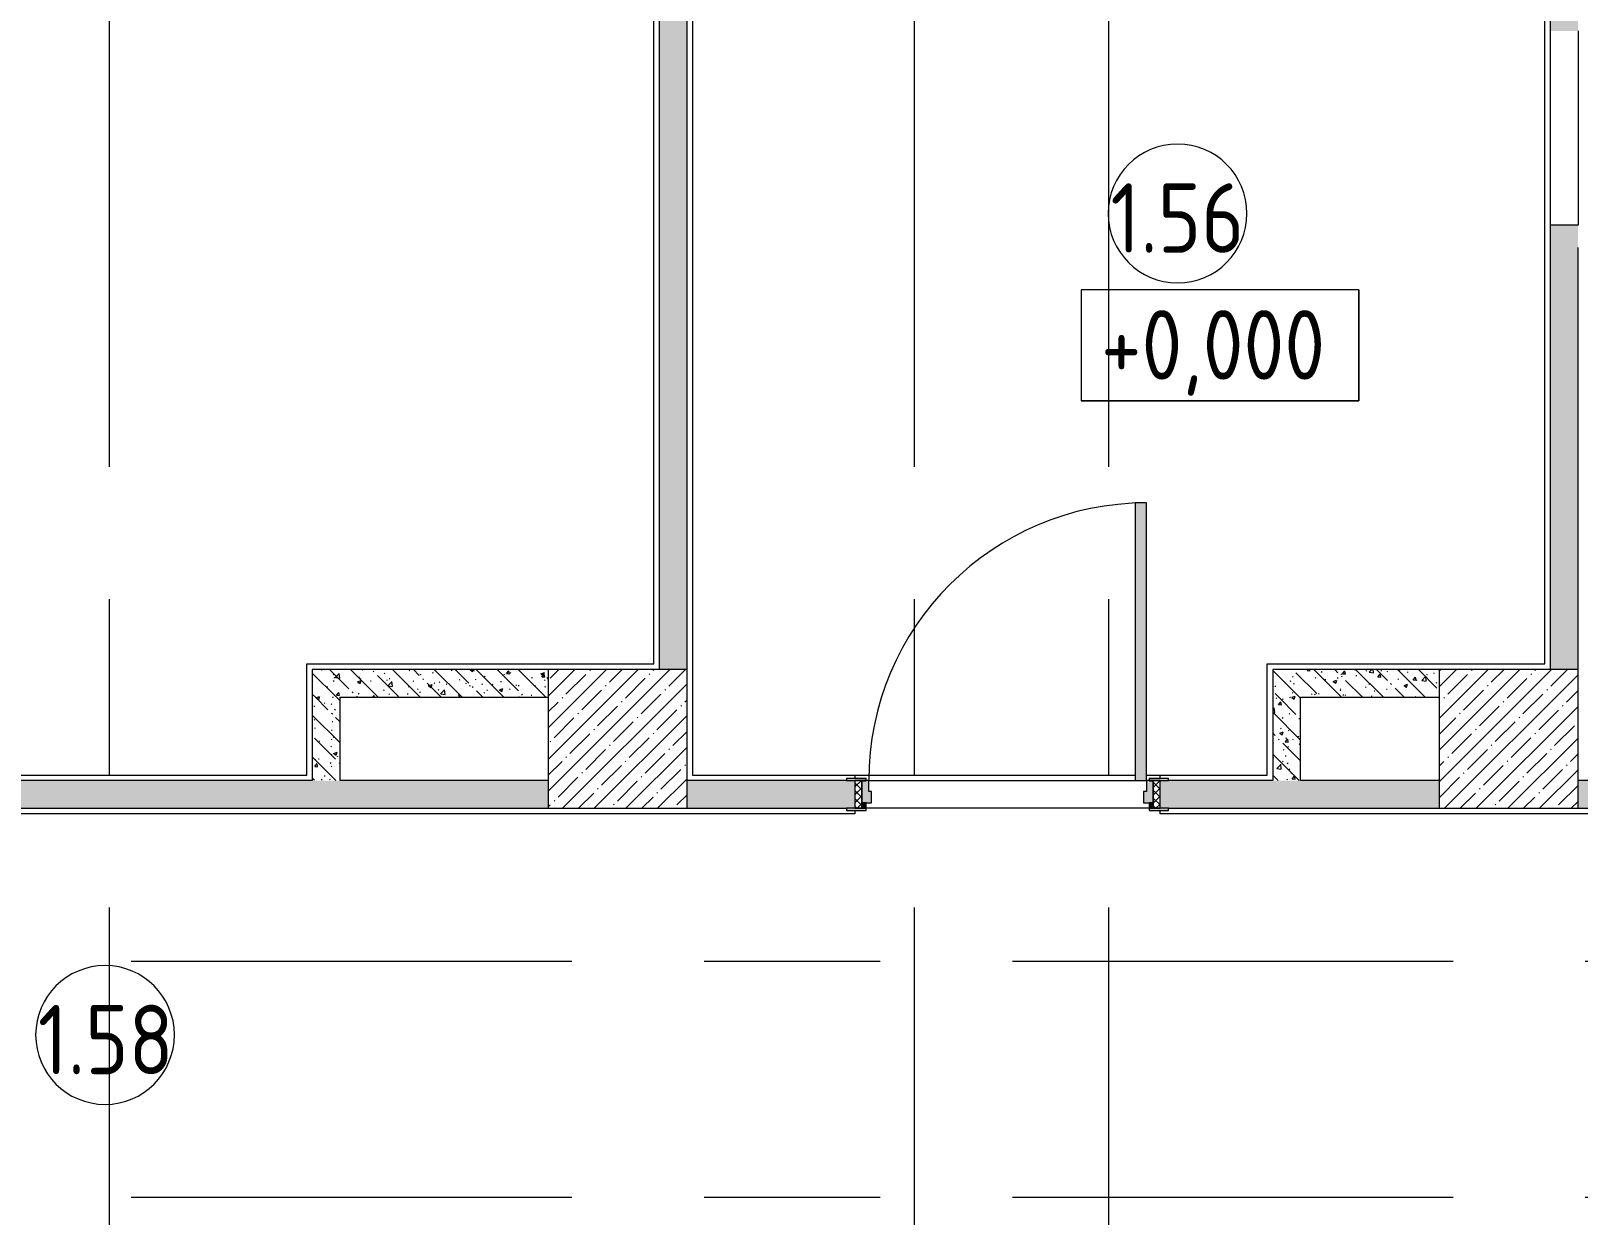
# Model space of a CAD drawing. Header units: millimetres. Extents: x 35787 to 244346, y -8553 to 29000.
# Drawn here: x 71676 to 77250, y 21235 to 25500 of the extents above; entities that cross this region are included whole.
import ezdxf

# ---------------------------------------------------------------- set-up
doc = ezdxf.new("R2010")
doc.units = ezdxf.units.MM
doc.linetypes.add('Осевая', pattern=[3175, 635, -476.25, 1587.5, -476.25])
for name, color, linetype, lineweight in [('A-AREA-IDEN', 7, 'Continuous', 9), ('G-ANNO-DIMS', 7, 'Continuous', 9), ('I-WALL', 7, 'Continuous', 9), ('S-COLS', 7, 'Continuous', 9), ('Оси', 7, 'Continuous', 9), ('Оси-2', 7, 'Осевая', 9)]:
    doc.layers.add(name, color=color, linetype=linetype, lineweight=lineweight)
for name, color, linetype, lineweight, true_color in [('A-DOOR-1', 7, 'Continuous', 9, 0xaaaaaa), ('A-DOOR-2', 7, 'Continuous', 9, 0xe2e2e2), ('A-DOOR-FRAM-1', 7, 'Continuous', 9, 0xe2e2e2), ('A-DOOR-FRAM-2', 7, 'Continuous', 9, 0xaaaaaa), ('A-FLOR-1', 7, 'Continuous', 9, 0xaaaaaa), ('I-WALL-1', 7, 'Continuous', 9, 0x787878)]:
    doc.layers.add(name, color=color, linetype=linetype, lineweight=lineweight, true_color=true_color)
doc.styles.add('GOST Common', font='GOST_Common.ttf', dxfattribs={"width": 0.9, "height": 250})
pattern_1 = [(135, (0, 0), (-75.43415, -75.43415), [106.68, -17.78, 3.556, -17.78]), (135, (0, 75.39), (-75.43415, -75.43415), []), (50, (0, 0), (127.52922, -11.15758), [13.335, -146.685]), (355, (0, 0), (-24.66966, 133.74002), [10.668, -117.348]), (100.451, (10.63, -0.93), (102.85973, 122.58178), [11.333, -124.663]), (46.184, (0, 35.56), (189.75516, -29.43036), [20.002, -220.027]), (96.636, (15.81, 33.1), (166.1822, 173.1996), [17, -186.995]), (351.184, (0, 35.56), (166.18393, 173.19757), [16.002, -176.022]), (21, (17.78, 26.67), (106.13027, -71.58603), [13.335, -146.685]), (326, (17.78, 26.67), (43.26188, 128.93175), [10.668, -117.348]), (71.451, (26.62, 20.7), (149.39198, 57.34505), [11.333, -124.663]), (37.5, (0, 0), (2.162228, 59.188357), [3.353, -112.573, 3.353, -115.773, -117.793]), (37.5, (0, 0), (2.162228, 59.188357), [-235.052, 3.353, -114.44]), (7.5, (0, 0), (46.773857, 70.126152), [3.353, -64.567, 3.353, -109.906, -44.894]), (7.5, (0, 0), (46.773857, 70.126152), [-181.178, 3.353, -41.542]), (327.5, (-39.65, 0), (94.91367, -4.010093), [3.353, -41.097, 3.353, -135.331, -184.023]), (327.5, (-39.65, 0), (94.91367, -4.010093), [-183.134, 3.353, -180.67]), (317.5, (-57.43, 0), (103.69057, 17.79882), [3.353, -54.432, 3.353, -88.748, -130.683]), (317.5, (-57.43, 0), (103.69057, 17.79882), [-149.885, 3.353, -127.33])]

# ---------------------------------------------------------------- blocks, each defined once
blk = doc.blocks.new('110_Дверь_СКБ_1Ст_Внутренняя1 - Д-11 1100x2100h_кладовые _все__ коридор _между помещениями блока столовой__ моечные _все_-32089444-План монтажа стен и перегородок 1 этажа  в осях 12-23')
at = {"layer": 'A-DOOR-1'}
h = blk.add_hatch(dxfattribs=at)
h.set_pattern_fill('FP_25', color=256, style=0, pattern_type=2)
h.set_pattern_definition([(135, (1751.41, 114.685), (-14.14214, -14.14214), []), (225, (1751.41, 114.685), (14.14214, -14.14214), [])])
h.paths.add_polyline_path([(562.5, -50), (562.5, 50), (537.5, 50), (537.5, -50)])
at = {"layer": 'A-DOOR-2'}
h = blk.add_hatch(color=256, dxfattribs=at)
h.paths.add_polyline_path([(537.5, -30), (537.5, 50), (512.5, 50), (512.5, 10), (502.5, 10), (502.5, -30)])
h.paths.add_polyline_path([(-487.3, -30), (-477.5, -30), (-477.5, 10), (-487.5, 10), (-487.5, 50), (-512.5, 50), (-512.5, -30)])
at = {"layer": 'A-DOOR-FRAM-1'}
for points in [[(472.5, 50), (512.5, 50), (512.5, 1050), (472.5, 1050), (472.5, 716.4)], [(-497.5, 50), (-497.5, 58), (-567.5, 58), (-567.5, 50)], [(592.5, 50), (592.5, 58), (522.5, 58), (522.5, 50)], [(-497.5, 49), (-497.5, 50), (-512.5, 49)], [(537.5, 49), (537.5, 50), (522.5, 49)], [(-497.5, -58), (-497.5, -50), (-567.5, -50), (-567.5, -58)], [(-497.5, -50), (-497.5, -30), (-512.5, -30), (-512.5, -50)], [(537.5, -50), (537.5, -30), (522.5, -30), (522.5, -50)], [(592.5, -58), (592.5, -50), (522.5, -50), (522.5, -58)]]:
    blk.add_hatch(color=256, dxfattribs=at).paths.add_polyline_path(points)
at = {"layer": 'A-DOOR-FRAM-2'}
h = blk.add_hatch(dxfattribs=at)
h.set_pattern_fill('FP_26', color=256, style=0, pattern_type=2)
h.set_pattern_definition([(45, (-371.384, 114.685), (-14.1421, 14.1421), []), (135, (-371.384, 114.685), (-14.1421, -14.1421), [])])
h.paths.add_polyline_path([(-512.5, -50), (-512.5, 50), (-537.5, 50), (-537.5, -50)])
at = {"layer": 'A-DOOR-1'}
for p, q in [((512.5, 1050), (472.5, 1050)), ((472.5, 1050), (472.5, 50)), ((512.5, 50), (512.5, 1050)), ((472.5, 50), (512.5, 50))]:
    blk.add_line(p, q, dxfattribs=at)
blk.add_arc((512.5, 50), 1000, 90, 180, dxfattribs=at)
at = {"layer": 'A-DOOR-FRAM-2'}
for p, q in [((-497.5, 58), (-567.5, 58)), ((-567.5, 58), (-567.5, 50)), ((-497.5, 50), (-497.5, 58)), ((592.5, 58), (522.5, 58)), ((522.5, 58), (522.5, 50)), ((592.5, 50), (592.5, 58)), ((-567.5, 50), (-497.5, 50)), ((-512.5, 50), (-537.5, 50)), ((-537.5, 50), (-537.5, -50)), ((-487.5, 50), (-512.5, 50)), ((-512.5, 50), (-512.5, -30)), ((-512.5, -50), (-512.5, 50)), ((-497.5, 50), (-512.5, 50)), ((-512.5, 50), (-512.5, 49)), ((-512.5, 49), (-497.5, 49)), ((-497.5, 49), (-497.5, 50)), ((-487.5, 10), (-487.5, 50)), ((-477.5, 10), (-487.5, 10)), ((-477.5, -30), (-477.5, 10)), ((512.5, 10), (502.5, 10)), ((502.5, 10), (502.5, -30)), ((512.5, 50), (512.5, 10)), ((537.5, 50), (512.5, 50)), ((537.5, 50), (522.5, 50)), ((522.5, 50), (522.5, 49)), ((522.5, 50), (592.5, 50)), ((522.5, 49), (537.5, 49)), ((537.5, -30), (537.5, 50)), ((562.5, 50), (537.5, 50)), ((537.5, 50), (537.5, -50)), ((537.5, 49), (537.5, 50)), ((562.5, -50), (562.5, 50)), ((-497.5, -50), (-567.5, -50)), ((-567.5, -50), (-567.5, -58)), ((-537.5, -50), (-512.5, -50)), ((-512.5, -30), (-477.5, -30)), ((-497.5, -30), (-512.5, -30)), ((-512.5, -30), (-512.5, -50)), ((-512.5, -50), (-497.5, -50)), ((-497.5, -50), (-497.5, -30)), ((-497.5, -58), (-497.5, -50)), ((502.5, -30), (537.5, -30)), ((537.5, -30), (522.5, -30)), ((522.5, -30), (522.5, -50)), ((522.5, -50), (537.5, -50)), ((592.5, -50), (522.5, -50)), ((522.5, -50), (522.5, -58)), ((537.5, -50), (537.5, -30)), ((537.5, -50), (562.5, -50)), ((592.5, -58), (592.5, -50)), ((-567.5, -58), (-497.5, -58)), ((522.5, -58), (592.5, -58))]:
    blk.add_line(p, q, dxfattribs=at)
blk = doc.blocks.new('BSC_Колонна _Прямоугольная - 500х500-V23-План монтажа стен и перегородок 1 этажа  в осях 12-23')
at = {"layer": 'S-COLS'}
h = blk.add_hatch(dxfattribs=at)
h.set_pattern_fill('FP_38', color=256, style=0, pattern_type=2)
h.set_pattern_definition([(45, (-77000, -22950), (-57.02463, 57.02463), []), (45, (-76942.975, -22950), (-57.02463, 57.02463), [100.806, -20.161, 3.353, -16.808])])
h.paths.add_polyline_path([(-250, -250), (250, -250), (250, 250), (-250, 250)])
for p, q in [((250, 250), (-250, 250)), ((-250, 250), (-250, -250)), ((250, -250), (250, 250)), ((-250, -250), (250, -250))]:
    blk.add_line(p, q, dxfattribs=at)
blk = doc.blocks.new('BSC_Колонна _Прямоугольная - 500х500-V24-План монтажа стен и перегородок 1 этажа  в осях 12-23')
at = {"layer": 'S-COLS'}
h = blk.add_hatch(dxfattribs=at)
h.set_pattern_fill('FP_41', color=256, style=0, pattern_type=2)
h.set_pattern_definition([(45, (-73790, -22950), (-57.02463, 57.02463), []), (45, (-73732.975, -22950), (-57.02463, 57.02463), [100.806, -20.161, 3.353, -16.808])])
h.paths.add_polyline_path([(-250, -250), (250, -250), (250, 250), (-250, 250)])
for p, q in [((250, 250), (-250, 250)), ((-250, 250), (-250, -250)), ((250, -250), (250, 250)), ((-250, -250), (250, -250))]:
    blk.add_line(p, q, dxfattribs=at)
blk = doc.blocks.new('Марка_Помещения - Номер-25198446-План монтажа стен и перегородок 1 этажа  в осях 12-23')
at = {"layer": 'A-AREA-IDEN'}
for start, end in [(360, 180), (180, 360)]:
    blk.add_arc((0, 0), 2.5, start, end, dxfattribs=at)
blk = doc.blocks.new('Высотные отметки - 10х4_h_-17668695-План монтажа стен и перегородок 1 этажа  в осях 12-23')
at = {"layer": 'G-ANNO-DIMS'}
for p, q in [((-5, 4), (-5, 0)), ((5, 4), (-5, 4)), ((5, 4), (-5, 4)), ((-5, 4), (-5, 0)), ((5, 4), (5, 0)), ((5, 0), (5, 4)), ((5, 0), (-5, 0)), ((-5, 0), (5, 0))]:
    blk.add_line(p, q, dxfattribs=at)

msp = doc.modelspace()

# ---------------------------------------------------------------- hatches: boundary and pattern name
at = {"layer": 'I-WALL-1'}
h = msp.add_hatch(dxfattribs=at)
h.set_pattern_fill('FP_22', color=256, style=0, pattern_type=2)
h.set_pattern_definition(pattern_1)
h.paths.add_polyline_path([(74040, 23200), (74040, 26600), (73940, 26600), (73940, 23200)])
h = msp.add_hatch(dxfattribs=at)
h.set_pattern_fill('FP_22', color=256, style=0, pattern_type=2)
h.set_pattern_definition(pattern_1)
h.paths.add_polyline_path([(77230, 23200), (77250, 23200), (77250, 24800), (77150, 24800), (77150, 23200)])
h.paths.add_polyline_path([(77150, 25500), (77250, 25500), (77250, 26600), (77150, 26600), (77150, 25534.8)])
h = msp.add_hatch(dxfattribs=at)
h.set_pattern_fill('FP_22', color=256, style=0, pattern_type=2)
h.set_pattern_definition(pattern_1)
h.paths.add_polyline_path([(72690, 23100), (73540, 23100), (73540, 23200), (72690, 23200)])
h = msp.add_hatch(dxfattribs=at)
h.set_pattern_fill('FP_22', color=256, style=0, pattern_type=2)
h.set_pattern_definition(pattern_1)
h.paths.add_polyline_path([(76250, 23100), (76750, 23100), (76750, 23200), (76150, 23200), (76150, 23100)])
h = msp.add_hatch(dxfattribs=at)
h.set_pattern_fill('FP_22', color=256, style=0, pattern_type=2)
h.set_pattern_definition(pattern_1)
h.paths.add_polyline_path([(72690, 22800), (72790, 22800), (72790, 23100), (72690, 23100)])
h = msp.add_hatch(dxfattribs=at)
h.set_pattern_fill('FP_22', color=256, style=0, pattern_type=2)
h.set_pattern_definition(pattern_1)
h.paths.add_polyline_path([(76150, 22800), (76250, 22800), (76250, 23100), (76150, 23100)])
h = msp.add_hatch(dxfattribs=at)
h.set_pattern_fill('FP_22', color=256, style=0, pattern_type=2)
h.set_pattern_definition(pattern_1)
h.paths.add_polyline_path([(82230, 22700), (82430, 22700), (82430, 22800), (82200, 22800), (82200, 22798), (82230, 22798), (82230, 22790), (82200, 22790), (82200, 22710), (82230, 22710), (82230, 22702), (82200, 22702), (82200, 22700)])
h.paths.add_polyline_path([(74644.8, 22700), (74644.8, 22800), (74040, 22800), (74040, 22700), (74614.8, 22700)])
h.paths.add_polyline_path([(75774.8, 22700), (76750, 22700), (76750, 22800), (75744.8, 22800), (75744.8, 22700)])
h.paths.add_polyline_path([(81250, 22700), (81250, 22702), (81220, 22702), (81220, 22710), (81250, 22710), (81250, 22790), (81220, 22790), (81220, 22798), (81250, 22798), (81250, 22800), (81150, 22800), (81150, 22700), (81220, 22700)])
h.paths.add_polyline_path([(77250, 22700), (77350, 22700), (77350, 22800), (77250, 22800), (77250, 22709.1)])
h.paths.add_polyline_path([(80650, 22700), (80650, 22800), (78450, 22800), (78450, 22700), (79048, 22700)])
h.paths.add_polyline_path([(73540, 22700), (73540, 22800), (70810, 22800), (70810, 22700), (73244, 22700)])
h.paths.add_polyline_path([(70210, 22700), (70310, 22700), (70310, 22800), (70210, 22800)])
h.paths.add_polyline_path([(68891, 22700), (69110, 22700), (69110, 22800), (68310, 22800), (68310, 22700)])

# ---------------------------------------------------------------- linework, layer by layer
at = {"layer": 'A-FLOR-1'}
for p, q in [((74060, 26860), (74060, 22820)), ((73920, 23220), (73920, 26580)), ((77130, 23220), (77130, 26305)), ((72670, 23220), (73920, 23220)), ((72670, 22820), (72670, 23220)), ((76130, 22820), (76130, 23220)), ((76130, 23220), (77130, 23220)), ((71180, 22820), (72670, 22820)), ((74060, 22820), (75654.8, 22820)), ((74644.8, 22820), (74644.8, 22808)), ((75694.8, 22820), (76130, 22820)), ((75744.8, 22808), (75744.8, 22820)), ((74644.8, 22692), (74644.8, 22680)), ((75744.8, 22680), (75744.8, 22692)), ((74644.8, 22680), (70210, 22680)), ((77350, 22680), (75744.8, 22680))]:
    msp.add_line(p, q, dxfattribs=at)
at = {"layer": 'I-WALL'}
for p, q in [((73940, 26600), (73940, 23200)), ((74040, 23200), (74040, 26600)), ((77150, 26600), (77150, 23200)), ((77250, 25500), (77250, 24800)), ((77250, 24800), (77150, 24800)), ((77250, 23200), (77250, 24720)), ((73540, 23200), (72690, 23200)), ((72690, 23200), (72690, 22800)), ((76750, 23200), (76150, 23200)), ((76150, 23200), (76150, 22800)), ((72790, 23100), (73540, 23100)), ((72790, 22800), (72790, 23100)), ((76250, 23100), (76750, 23100)), ((76250, 22800), (76250, 23100)), ((72690, 22800), (71160, 22800)), ((73540, 22800), (72790, 22800)), ((74614.8, 22800), (74040, 22800)), ((74695, 22800), (75654.8, 22800)), ((76150, 22800), (75774.8, 22800)), ((76750, 22800), (76250, 22800)), ((77320, 22800), (77250, 22800)), ((70810, 22700), (73540, 22700)), ((74040, 22700), (74614.8, 22700)), ((75704.8, 22700), (74684.8, 22700)), ((75774.8, 22700), (76750, 22700)), ((77250, 22700), (77320, 22700))]:
    msp.add_line(p, q, dxfattribs=at)
at = {"layer": 'Оси'}
for p, q in [((75560, 25078.1), (75560, 27578.1)), ((71960, 24898.1), (71960, 27398.1)), ((74860, 24898.1), (74860, 27398.1))]:
    msp.add_line(p, q, dxfattribs=at)
at = {"layer": 'Оси-2'}
for p, q in [((75560, 593.7), (75560, 25078.1)), ((71960, 593.7), (71960, 24898.1)), ((74860, 593.7), (74860, 24898.1)), ((39176.2, 22150), (82200, 22150)), ((39176.2, 21300), (82200, 21300))]:
    msp.add_line(p, q, dxfattribs=at)

# ---------------------------------------------------------------- block references
at = {"layer": 'A-AREA-IDEN', "xscale": 99.99999999999993, "yscale": 99.99999999999993, "zscale": 99.99999999999993}
for p in [(75807.3, 24842.6), (71943.4, 21883.6)]:
    msp.add_blockref('Марка_Помещения - Номер-25198446-План монтажа стен и перегородок 1 этажа  в осях 12-23', p, dxfattribs=at)
at = {"layer": 'A-DOOR-1'}
msp.add_blockref('110_Дверь_СКБ_1Ст_Внутренняя1 - Д-11 1100x2100h_кладовые _все__ коридор _между помещениями блока столовой__ моечные _все_-32089444-План монтажа стен и перегородок 1 этажа  в осях 12-23', (75182.3, 22750), dxfattribs=at)
at = {"layer": 'G-ANNO-DIMS', "xscale": 99.99999999999993, "yscale": 99.99999999999993, "zscale": 99.99999999999993}
msp.add_blockref('Высотные отметки - 10х4_h_-17668695-План монтажа стен и перегородок 1 этажа  в осях 12-23', (75960.1, 24167.6), dxfattribs=at)
at = {"layer": 'S-COLS'}
for name, p in [('BSC_Колонна _Прямоугольная - 500х500-V24-План монтажа стен и перегородок 1 этажа  в осях 12-23', (73790, 22950)), ('BSC_Колонна _Прямоугольная - 500х500-V23-План монтажа стен и перегородок 1 этажа  в осях 12-23', (77000, 22950))]:
    msp.add_blockref(name, p, dxfattribs=at)

# ---------------------------------------------------------------- texts
at = {"layer": 'A-AREA-IDEN', "char_height": 250, "width": 606.076, "attachment_point": 1, "style": 'GOST Common'}
for s, insert in [('1.56', (75565.5, 24951.2)), ('1.58', (71701.5, 21992.1))]:
    msp.add_mtext(s, dxfattribs=dict(at, insert=insert))
at = {"layer": 'G-ANNO-DIMS', "insert": (75531.4, 24494.3), "char_height": 250, "width": 1028.823, "attachment_point": 1, "line_spacing_factor": 1.022761, "style": 'GOST Common'}
msp.add_mtext('+0,000', dxfattribs=at)

doc.saveas('drawing.dxf')
